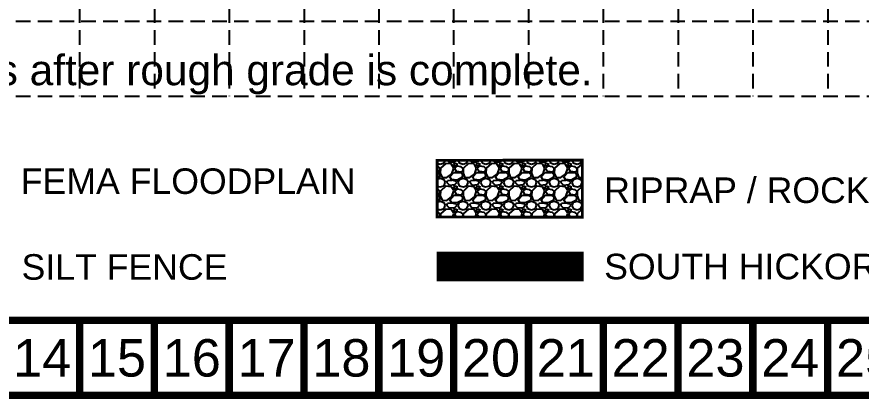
# Model space of a CAD drawing. Header units: inches. Extents: x 45655 to 51424, y 20024 to 23633.
# Drawn here: x 46934 to 47949, y 20024 to 20483 of the extents above; entities that cross this region are included whole.
import ezdxf
from ezdxf.enums import TextEntityAlignment as Align

# ---------------------------------------------------------------- set-up
doc = ezdxf.new("R2010")
doc.units = ezdxf.units.IN
doc.header["$MEASUREMENT"] = 0
doc.linetypes.add('ACAD_ISO02W100', pattern=[15, 12, -3])
doc.linetypes.add('HIDDEN', pattern=[0.375, 0.25, -0.125])
for name, color, linetype in [('BASE', 7, 'Continuous'), ('GRID', 254, 'HIDDEN'), ('LEGEND', 7, 'Continuous')]:
    doc.layers.add(name, color=color, linetype=linetype)
doc.styles.add("L200'", font='ARIAL.TTF', dxfattribs={"height": 0.001969})
doc.styles.get("Standard").update_dxf_attribs({"font": 'ARIAL.TTF'})

msp = doc.modelspace()

# ---------------------------------------------------------------- hatches: boundary and pattern name
at = {"layer": 'LEGEND', "linetype": 'ACAD_ISO02W100'}
h = msp.add_hatch(dxfattribs=at)
h.set_pattern_fill('GRAVEL', color=240, scale=27.42498, style=0)
h.set_pattern_definition([(228.0128, (45488.1427, 18857.895), (-219.3997915, -246.8248568), [3.68965, -365.27572]), (184.9697, (45485.6745, 18855.1525), (329.09978884, 27.4247416), [6.33155, -626.82329]), (132.5104, (45479.3667, 18854.604), (274.2495455, -301.6750179), [4.46446, -441.98186]), (267.2737, (45468.671, 18847.7477), (27.4248708, 548.4996081), [5.76577, -570.81141]), (292.8337, (45468.3967, 18841.9885), (-137.12517166, 329.0996616), [5.6538, -559.72665]), (357.2737, (45470.5907, 18836.7778), (-548.4996081, 27.4248708), [5.76577, -570.81141]), (37.6942, (45476.35, 18836.5035), (-356.52494145, -274.24953686), [7.62494, -754.86843]), (72.2553, (45482.3835, 18841.1658), (191.97515517, 603.34945664), [7.19873, -712.67433]), (121.4296, (45484.5775, 18848.022), (-219.4000658, 356.5246039), [5.7853, -572.74528]), (175.2364, (45481.5607, 18852.9585), (301.674806, -27.4247478), [6.6048, -323.6357]), (222.3974, (45474.9787, 18853.507), (-329.0999616, -301.67456285), [8.54146, -845.6047]), (138.8141, (45495.8217, 18847.4735), (-191.9749408, 164.5498063), [2.9153, -288.6162]), (171.4692, (45493.6277, 18849.3932), (356.52469296, -54.8501769), [5.54635, -549.08954]), (225, (45488.143, 18850.216), (-3e-15, -27.42499), [3.87847, -34.9063]), (203.1986, (45486.223, 18853.507), (137.1248926, 54.8499963), [2.08863, -206.7738]), (291.8014, (45484.303, 18852.684), (-27.424978, 82.274947), [2.95375, -144.7343]), (30.9638, (45485.4, 18849.9417), (82.274886, 54.850028), [4.79742, -155.11632]), (161.5651, (45489.514, 18852.41), (54.849972, -27.424936), [3.469, -83.2564]), (16.3895, (45468.3967, 18852.6842), (274.2498603, 82.2747401), [4.8597, -481.11217]), (70.3462, (45473.059, 18854.0555), (-109.6997897, -301.6748386), [4.07702, -403.62462]), (293.1986, (45489.514, 18857.895), (-54.8499963, 137.1248926), [4.17724, -204.68519]), (343.6105, (45491.1594, 18854.0555), (-274.2498603, 82.2747401), [4.8597, -481.11217]), (339.444, (45468.3967, 18835.6808), (-137.1249506, 54.8498502), [4.68638, -229.63276]), (294.7751, (45472.7847, 18834.0353), (-137.1246858, 301.6748738), [3.92665, -388.7393]), (66.8014, (45489.7882, 18830.47), (54.8499963, 137.1248926), [4.17724, -204.68519]), (17.354, (45491.4337, 18834.3095), (-356.5247954, -109.6997692), [4.59728, -455.12917]), (69.444, (45476.35, 18830.47), (-54.8498502, -137.1249506), [2.3432, -231.97595]), (101.3099, (45488.1427, 18830.47), (-27.424915, 109.699941), [1.3984, -138.4421]), (165.9638, (45487.8684, 18831.841), (82.274955, -27.424927), [5.6538, -107.42228]), (186.009, (45482.3835, 18833.2125), (274.2497932, 27.4249613), [5.23954, -518.71396]), (303.6901, (45485.4, 18847.4735), (-27.425017, 54.849948), [3.95529, -94.92688]), (353.1572, (45487.5942, 18844.1825), (466.2246426, -54.85017934), [6.90545, -683.63792]), (60.9454, (45494.4504, 18843.3597), (-109.6999207, -191.9748705), [2.82357, -279.53388]), (90, (45495.822, 18845.828), (-27.42498, 27.42498), [1.6455, -25.77948]), (120.2564, (45481.835, 18834.0353), (109.6997798, -191.9749274), [3.81, -377.19]), (48.0128, (45479.9152, 18837.3263), (219.3997915, 246.8248568), [7.3793, -361.58607]), (0, (45484.852, 18842.81), (27.42498, 27.42498), [7.1305, -20.29449]), (325.3048, (45491.9822, 18842.8113), (-274.2496426, 191.9750961), [4.33627, -429.29073]), (254.0546, (45495.5474, 18840.343), (-27.424977, -109.6999235), [3.99313, -195.66374]), (207.646, (45494.4504, 18836.5035), (-521.074505, -274.25001153), [6.5015, -643.64986]), (175.4261, (45488.6912, 18833.4868), (-356.5247553, 27.4248374), [6.87816, -680.93686])])
h.paths.add_polyline_path([(47439.5, 20242.9), (47614, 20242.6), (47614, 20311.2), (47439.5, 20310.9)])

# ---------------------------------------------------------------- linework, layer by layer
at = {"layer": 'BASE', "const_width": 9}
for points in [[(45659.2, 20028.6), (51419.2, 20028.6), (51419.2, 23628.6), (45659.2, 23628.6)], [(45749.2, 20118.6), (51329.2, 20118.6), (51329.2, 23538.6), (45749.2, 23538.6)]]:
    msp.add_lwpolyline(points, close=True, dxfattribs=at)
for points in [[(47009.2, 20028.6), (47009.2, 20118.6)], [(47099.2, 20028.6), (47099.2, 20118.6)], [(47189.2, 20028.6), (47189.2, 20118.6)], [(47279.2, 20028.6), (47279.2, 20118.6)], [(47369.2, 20028.6), (47369.2, 20118.6)], [(47459.2, 20028.6), (47459.2, 20118.6)], [(47549.2, 20028.6), (47549.2, 20118.6)], [(47639.2, 20028.6), (47639.2, 20118.6)], [(47729.2, 20028.6), (47729.2, 20118.6)], [(47819.2, 20028.6), (47819.2, 20118.6)], [(47909.2, 20028.6), (47909.2, 20118.6)]]:
    msp.add_lwpolyline(points, dxfattribs=at)
at = {"layer": 'GRID', "linetype": 'HIDDEN', "ltscale": 70}
for p, q in [((47009.2, 23538.6), (47009.2, 20388.2)), ((47099.2, 23538.6), (47099.2, 20388.2)), ((47189.2, 23538.6), (47189.2, 20388.2)), ((47279.2, 23538.6), (47279.2, 20388.2)), ((47369.2, 23538.6), (47369.2, 20388.2)), ((47459.2, 23538.6), (47459.2, 20388.2)), ((47549.2, 23538.6), (47549.2, 20388.2)), ((47639.2, 23538.6), (47639.2, 20388.2)), ((47729.2, 23538.6), (47729.2, 20388.2)), ((47819.2, 23538.6), (47819.2, 20388.2)), ((47909.2, 23538.6), (47909.2, 20388.2)), ((45751.3, 20478.2), (51331.3, 20478.2)), ((45751.3, 20388.2), (51331.3, 20388.2))]:
    msp.add_line(p, q, dxfattribs=at)
at = {"layer": 'LEGEND', "color": 240, "const_width": 3.43}
msp.add_lwpolyline([(47439.5, 20242.9), (47614, 20242.6), (47614, 20311.2), (47439.5, 20310.9)], close=True, dxfattribs=at)
at = {"layer": 'LEGEND', "color": 5, "const_width": 35.6}
msp.add_lwpolyline([(47438.6, 20183.4), (47615.8, 20183.4)], dxfattribs=at)

# ---------------------------------------------------------------- texts
at = {"layer": 'BASE', "color": 7, "style": "L200'"}
msp.add_text('Vegetation will be established at all disturbed areas after rough grade is complete.', height=36.499, dxfattribs=at).set_placement((45775.8, 20401.2))
at = {"layer": 'BASE'}
for s, p in [('14', (46964.2, 20073.6)), ('15', (47054.2, 20073.6)), ('16', (47144.2, 20073.6)), ('17', (47234.2, 20073.6)), ('18', (47324.2, 20073.6)), ('19', (47414.2, 20073.6)), ('20', (47504.2, 20073.6)), ('21', (47594.2, 20073.6)), ('22', (47684.2, 20073.6)), ('23', (47774.2, 20073.6)), ('24', (47864.2, 20073.6)), ('25', (47954.2, 20073.6))]:
    msp.add_text(s, height=45, dxfattribs=at).set_placement(p, align=Align.MIDDLE_CENTER)
at = {"layer": 'LEGEND', "style": "L200'"}
for s, height, p in [('FEMA FLOODPLAIN', 30.689, (46938.5, 20270.6)), ('RIPRAP / ROCK DAM', 30.689, (47640.4, 20259.7)), ('SILT FENCE', 30.69, (46939.4, 20167.5)), ('SOUTH HICKORY CREEK', 30.689, (47640.3, 20168))]:
    msp.add_text(s, height=height, dxfattribs=at).set_placement(p)

doc.saveas('drawing.dxf')
